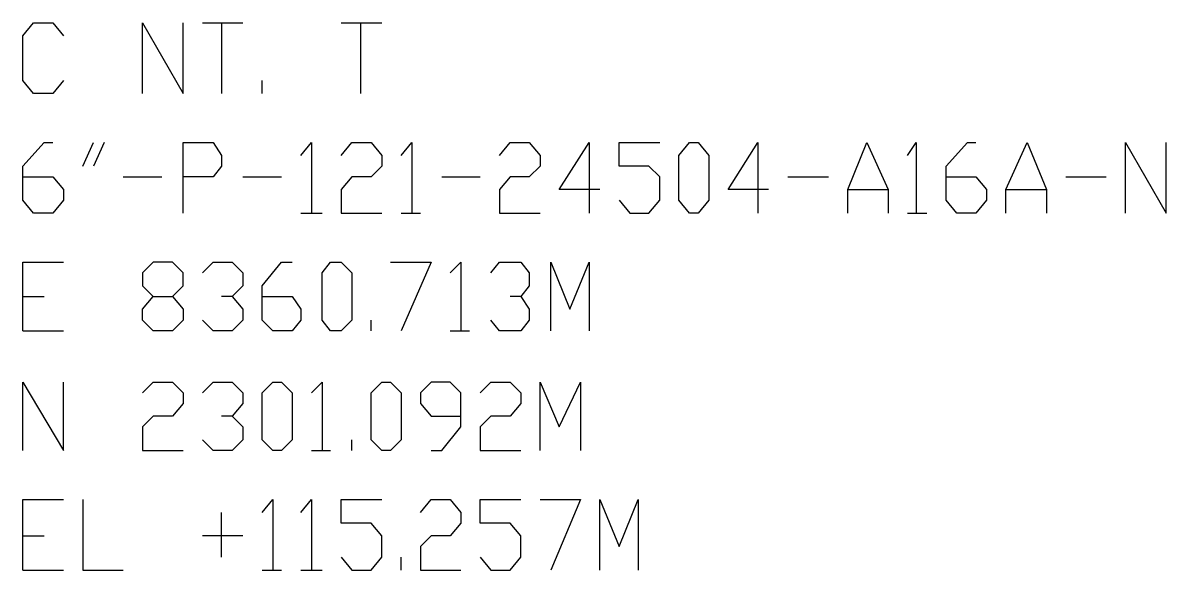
# Model space of a CAD drawing. Header units: millimetres. Extents: x 43 to 1147, y -811 to -31.
# Drawn here: x 607.7 to 671.9, y -684.5 to -653.8 of the extents above; entities that cross this region are included whole.
import ezdxf

# ---------------------------------------------------------------- set-up
doc = ezdxf.new("R2010")
doc.units = ezdxf.units.MM
doc.layers.add('EDITED_LINES', color=4, linetype='Continuous')

msp = doc.modelspace()

# ---------------------------------------------------------------- linework, layer by layer
at = {"layer": 'EDITED_LINES'}
for p, q in [((607.72, -654.52), (608.32, -653.8)), ((608.32, -653.8), (609.4, -653.8)), ((609.4, -653.8), (610, -654.52)), ((614.44, -657.76), (614.44, -653.8)), ((614.44, -653.8), (616.72, -657.76)), ((616.72, -657.76), (616.72, -653.8)), ((617.8, -653.8), (620.08, -653.8)), ((618.88, -653.8), (618.88, -657.76)), ((625.6, -653.8), (627.88, -653.8)), ((626.68, -653.8), (626.68, -657.76)), ((607.72, -657.04), (607.72, -654.52)), ((608.32, -657.76), (607.72, -657.04)), ((610, -657.04), (609.4, -657.76)), ((621.16, -657.76), (621.16, -657.04)), ((609.4, -657.76), (608.32, -657.76)), ((607.72, -661.84), (608.92, -660.52)), ((608.92, -660.52), (609.4, -660.52)), ((611.08, -661.84), (611.68, -660.52)), ((612.28, -660.52), (611.68, -661.84)), ((616.72, -664.48), (616.72, -660.52)), ((616.72, -660.52), (618.4, -660.52)), ((618.4, -660.52), (618.88, -661.24)), ((623.32, -661.24), (623.92, -660.52)), ((623.92, -660.52), (623.92, -664.48)), ((625.6, -661.24), (626.2, -660.52)), ((626.2, -660.52), (627.28, -660.52)), ((627.28, -660.52), (627.88, -661.24)), ((628.96, -661.24), (629.56, -660.52)), ((629.56, -660.52), (629.56, -664.48)), ((634.48, -661.24), (635.08, -660.52)), ((635.08, -660.52), (636.16, -660.52)), ((636.16, -660.52), (636.76, -661.24)), ((637.84, -663.16), (639.52, -660.52)), ((639.52, -660.52), (639.52, -664.48)), ((641.2, -661.84), (641.2, -660.52)), ((641.2, -660.52), (643.48, -660.52)), ((644.56, -661.24), (645.16, -660.52)), ((645.16, -660.52), (645.64, -660.52)), ((645.64, -660.52), (646.24, -661.24)), ((647.32, -663.16), (649, -660.52)), ((649, -660.52), (649, -664.48)), ((654.04, -663.16), (655.12, -660.52)), ((655.12, -660.52), (656.32, -663.16)), ((657.4, -661.24), (657.88, -660.52)), ((657.88, -660.52), (657.88, -664.48)), ((659.56, -661.84), (660.76, -660.52)), ((660.76, -660.52), (661.24, -660.52)), ((662.92, -663.16), (664.12, -660.52)), ((664.12, -660.52), (665.2, -663.16)), ((669.64, -664.48), (669.64, -660.52)), ((669.64, -660.52), (671.92, -664.48)), ((671.92, -664.48), (671.92, -660.52)), ((618.88, -661.24), (618.88, -661.84)), ((627.88, -661.24), (627.88, -661.84)), ((636.76, -661.24), (636.76, -661.84)), ((644.56, -663.76), (644.56, -661.24)), ((646.24, -661.24), (646.24, -663.76)), ((607.72, -663.76), (607.72, -661.84)), ((618.88, -661.84), (618.4, -662.44)), ((627.88, -661.84), (627.28, -662.44)), ((636.76, -661.84), (636.16, -662.44)), ((642.88, -661.84), (641.2, -661.84)), ((643.48, -662.44), (642.88, -661.84)), ((659.56, -663.76), (659.56, -661.84)), ((607.72, -662.44), (609.4, -662.44)), ((609.4, -662.44), (610, -663.16)), ((613.36, -662.44), (615.52, -662.44)), ((618.4, -662.44), (616.72, -662.44)), ((620.08, -662.44), (622.24, -662.44)), ((626.2, -662.44), (625.6, -663.16)), ((627.28, -662.44), (626.2, -662.44)), ((631.24, -662.44), (633.4, -662.44)), ((635.08, -662.44), (634.48, -663.16)), ((636.16, -662.44), (635.08, -662.44)), ((643.48, -663.76), (643.48, -662.44)), ((650.68, -662.44), (652.96, -662.44)), ((659.56, -662.44), (661.24, -662.44)), ((661.24, -662.44), (661.84, -663.16)), ((666.28, -662.44), (668.56, -662.44)), ((610, -663.16), (610, -663.76)), ((625.6, -663.16), (625.6, -664.48)), ((634.48, -663.16), (634.48, -664.48)), ((640.12, -663.16), (637.84, -663.16)), ((649.6, -663.16), (647.32, -663.16)), ((654.04, -664.48), (654.04, -663.16)), ((654.04, -663.16), (656.32, -663.16)), ((656.32, -663.16), (656.32, -664.48)), ((661.84, -663.16), (661.84, -663.76)), ((662.92, -664.48), (662.92, -663.16)), ((662.92, -663.16), (665.2, -663.16)), ((665.2, -663.16), (665.2, -664.48)), ((608.32, -664.48), (607.72, -663.76)), ((610, -663.76), (609.4, -664.48)), ((641.2, -663.76), (641.8, -664.48)), ((642.88, -664.48), (643.48, -663.76)), ((645.16, -664.48), (644.56, -663.76)), ((646.24, -663.76), (645.64, -664.48)), ((660.16, -664.48), (659.56, -663.76)), ((661.84, -663.76), (661.24, -664.48)), ((609.4, -664.48), (608.32, -664.48)), ((623.32, -664.48), (624.52, -664.48)), ((625.6, -664.48), (627.88, -664.48)), ((628.96, -664.48), (630.04, -664.48)), ((634.48, -664.48), (636.76, -664.48)), ((641.8, -664.48), (642.88, -664.48)), ((645.64, -664.48), (645.16, -664.48)), ((657.4, -664.48), (658.48, -664.48)), ((661.24, -664.48), (660.16, -664.48)), ((607.72, -671.08), (607.72, -667.24)), ((607.72, -667.24), (610, -667.24)), ((615.04, -667.24), (614.44, -667.84)), ((616.12, -667.24), (615.04, -667.24)), ((616.72, -667.84), (616.12, -667.24)), ((617.8, -667.84), (618.4, -667.24)), ((618.4, -667.24), (619.48, -667.24)), ((619.48, -667.24), (620.08, -667.84)), ((621.16, -668.56), (622.24, -667.24)), ((622.24, -667.24), (622.84, -667.24)), ((624.52, -667.84), (625, -667.24)), ((625, -667.24), (625.6, -667.24)), ((625.6, -667.24), (626.2, -667.84)), ((628.36, -667.24), (630.64, -667.24)), ((630.64, -667.24), (628.96, -671.08)), ((631.72, -667.84), (632.32, -667.24)), ((632.32, -667.24), (632.32, -671.08)), ((634, -667.84), (634.48, -667.24)), ((634.48, -667.24), (635.68, -667.24)), ((635.68, -667.24), (636.16, -667.84)), ((637.36, -671.08), (637.36, -667.24)), ((637.36, -667.24), (638.44, -669.88)), ((638.44, -669.88), (639.52, -667.24)), ((639.52, -667.24), (639.52, -671.08)), ((614.44, -667.84), (614.44, -668.56)), ((616.72, -668.56), (616.72, -667.84)), ((620.08, -667.84), (620.08, -668.56)), ((624.52, -670.48), (624.52, -667.84)), ((626.2, -667.84), (626.2, -670.48)), ((636.16, -667.84), (636.16, -668.56)), ((614.44, -668.56), (615.04, -669.16)), ((616.12, -669.16), (616.72, -668.56)), ((620.08, -668.56), (619.48, -669.16)), ((621.16, -670.48), (621.16, -668.56)), ((636.16, -668.56), (635.68, -669.16)), ((607.72, -669.16), (608.92, -669.16)), ((614.44, -669.88), (615.04, -669.16)), ((615.04, -669.16), (616.12, -669.16)), ((616.12, -669.16), (616.72, -669.88)), ((619.48, -669.16), (618.88, -669.16)), ((619.48, -669.16), (620.08, -669.88)), ((621.16, -669.16), (622.84, -669.16)), ((622.84, -669.16), (623.32, -669.88)), ((635.68, -669.16), (635.08, -669.16)), ((635.68, -669.16), (636.16, -669.88)), ((614.44, -670.48), (614.44, -669.88)), ((616.72, -669.88), (616.72, -670.48)), ((620.08, -669.88), (620.08, -670.48)), ((623.32, -669.88), (623.32, -670.48)), ((636.16, -669.88), (636.16, -670.48)), ((615.04, -671.08), (614.44, -670.48)), ((616.72, -670.48), (616.12, -671.08)), ((618.4, -671.08), (617.8, -670.48)), ((620.08, -670.48), (619.48, -671.08)), ((621.76, -671.08), (621.16, -670.48)), ((623.32, -670.48), (622.84, -671.08)), ((625, -671.08), (624.52, -670.48)), ((626.2, -670.48), (625.6, -671.08)), ((627.28, -671.08), (627.28, -670.48)), ((634.48, -671.08), (634, -670.48)), ((636.16, -670.48), (635.68, -671.08)), ((607.72, -671.08), (610, -671.08)), ((616.12, -671.08), (615.04, -671.08)), ((619.48, -671.08), (618.4, -671.08)), ((622.84, -671.08), (621.76, -671.08)), ((625.6, -671.08), (625, -671.08)), ((631.72, -671.08), (632.8, -671.08)), ((635.68, -671.08), (634.48, -671.08)), ((607.72, -677.8), (607.72, -673.96)), ((607.72, -673.96), (610, -677.8)), ((610, -677.8), (610, -673.96)), ((614.44, -674.56), (615.04, -673.96)), ((615.04, -673.96), (616.12, -673.96)), ((616.12, -673.96), (616.72, -674.56)), ((617.8, -674.56), (618.4, -673.96)), ((618.4, -673.96), (619.48, -673.96)), ((619.48, -673.96), (620.08, -674.56)), ((621.16, -674.56), (621.76, -673.96)), ((621.76, -673.96), (622.24, -673.96)), ((622.24, -673.96), (622.84, -674.56)), ((623.92, -674.56), (624.52, -673.96)), ((624.52, -673.96), (624.52, -677.8)), ((627.28, -674.56), (627.88, -673.96)), ((627.88, -673.96), (628.36, -673.96)), ((628.36, -673.96), (628.96, -674.56)), ((630.64, -673.96), (630.04, -674.56)), ((631.72, -673.96), (630.64, -673.96)), ((632.32, -674.56), (631.72, -673.96)), ((633.4, -674.56), (634, -673.96)), ((634, -673.96), (635.08, -673.96)), ((635.08, -673.96), (635.68, -674.56)), ((636.76, -677.8), (636.76, -673.96)), ((636.76, -673.96), (637.84, -676.48)), ((637.84, -676.48), (639.04, -673.96)), ((639.04, -673.96), (639.04, -677.8)), ((616.72, -674.56), (616.72, -675.16)), ((620.08, -674.56), (620.08, -675.16)), ((621.16, -677.2), (621.16, -674.56)), ((622.84, -674.56), (622.84, -677.2)), ((627.28, -677.2), (627.28, -674.56)), ((628.96, -674.56), (628.96, -677.2)), ((630.04, -674.56), (630.04, -675.16)), ((632.32, -676.48), (632.32, -674.56)), ((635.68, -674.56), (635.68, -675.16)), ((616.72, -675.16), (616.12, -675.88)), ((620.08, -675.16), (619.48, -675.88)), ((630.04, -675.16), (630.64, -675.88)), ((635.68, -675.16), (635.08, -675.88)), ((615.04, -675.88), (614.44, -676.48)), ((616.12, -675.88), (615.04, -675.88)), ((619.48, -675.88), (618.88, -675.88)), ((619.48, -675.88), (620.08, -676.48)), ((630.64, -675.88), (632.32, -675.88)), ((634, -675.88), (633.4, -676.48)), ((635.08, -675.88), (634, -675.88)), ((614.44, -676.48), (614.44, -677.8)), ((620.08, -676.48), (620.08, -677.2)), ((631.24, -677.8), (632.32, -676.48)), ((633.4, -676.48), (633.4, -677.8)), ((618.4, -677.8), (617.8, -677.2)), ((620.08, -677.2), (619.48, -677.8)), ((621.76, -677.8), (621.16, -677.2)), ((622.84, -677.2), (622.24, -677.8)), ((626.2, -677.8), (626.2, -677.2)), ((627.88, -677.8), (627.28, -677.2)), ((628.96, -677.2), (628.36, -677.8)), ((614.44, -677.8), (616.72, -677.8)), ((619.48, -677.8), (618.4, -677.8)), ((622.24, -677.8), (621.76, -677.8)), ((623.92, -677.8), (625, -677.8)), ((628.36, -677.8), (627.88, -677.8)), ((630.64, -677.8), (631.24, -677.8)), ((633.4, -677.8), (635.68, -677.8)), ((607.72, -684.52), (607.72, -680.56)), ((607.72, -680.56), (610, -680.56)), ((611.08, -680.56), (611.08, -684.52)), ((621.16, -681.28), (621.76, -680.56)), ((621.76, -680.56), (621.76, -684.52)), ((623.32, -681.28), (623.92, -680.56)), ((623.92, -680.56), (623.92, -684.52)), ((625.6, -681.88), (625.6, -680.56)), ((625.6, -680.56), (627.88, -680.56)), ((630.04, -681.28), (630.64, -680.56)), ((630.64, -680.56), (631.72, -680.56)), ((631.72, -680.56), (632.32, -681.28)), ((633.4, -681.88), (633.4, -680.56)), ((633.4, -680.56), (635.68, -680.56)), ((636.76, -680.56), (639.04, -680.56)), ((639.04, -680.56), (637.36, -684.52)), ((640.12, -684.52), (640.12, -680.56)), ((640.12, -680.56), (641.2, -683.2)), ((641.2, -683.2), (642.28, -680.56)), ((642.28, -680.56), (642.28, -684.52)), ((618.88, -683.8), (618.88, -681.28)), ((632.32, -681.28), (632.32, -681.88)), ((627.28, -681.88), (625.6, -681.88)), ((627.88, -682.6), (627.28, -681.88)), ((632.32, -681.88), (631.72, -682.6)), ((635.08, -681.88), (633.4, -681.88)), ((635.68, -682.6), (635.08, -681.88)), ((607.72, -682.6), (608.92, -682.6)), ((620.08, -682.6), (617.8, -682.6)), ((627.88, -683.8), (627.88, -682.6)), ((630.64, -682.6), (630.04, -683.2)), ((631.72, -682.6), (630.64, -682.6)), ((635.68, -683.8), (635.68, -682.6)), ((630.04, -683.2), (630.04, -684.52)), ((625.6, -683.8), (626.2, -684.52)), ((627.28, -684.52), (627.88, -683.8)), ((628.96, -684.52), (628.96, -683.8)), ((633.4, -683.8), (634, -684.52)), ((635.08, -684.52), (635.68, -683.8)), ((607.72, -684.52), (610, -684.52)), ((611.08, -684.52), (613.36, -684.52)), ((621.16, -684.52), (622.24, -684.52)), ((623.32, -684.52), (624.52, -684.52)), ((626.2, -684.52), (627.28, -684.52)), ((630.04, -684.52), (632.32, -684.52)), ((634, -684.52), (635.08, -684.52))]:
    msp.add_line(p, q, dxfattribs=at)

doc.saveas('drawing.dxf')
